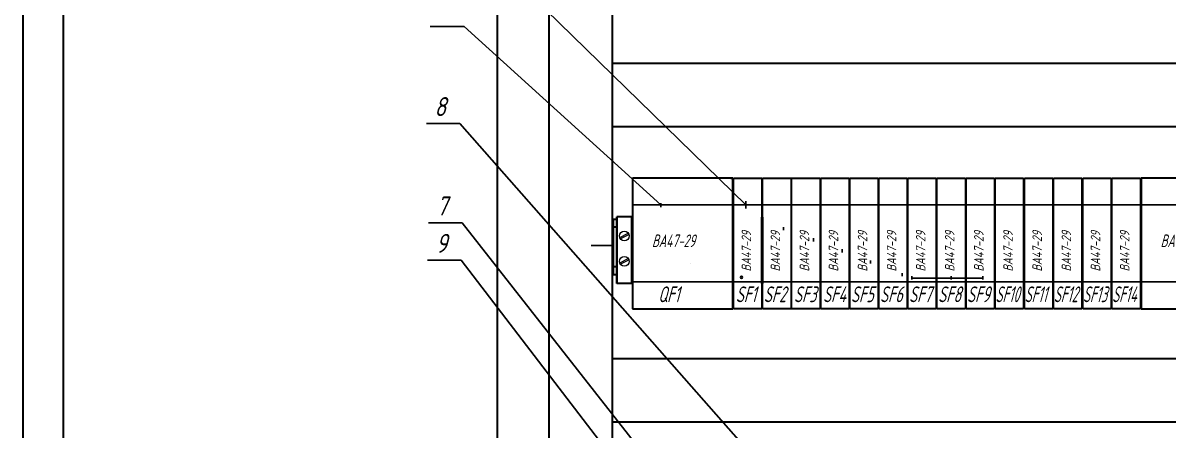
# Model space of a CAD drawing. Header units: millimetres. Extents: x 541 to 3142, y -35 to 600.
# Drawn here: x 1012.3 to 1193.2, y 404.1 to 468.3 of the extents above; entities that cross this region are included whole.
import ezdxf

# ---------------------------------------------------------------- set-up
doc = ezdxf.new("R2010")
doc.units = ezdxf.units.MM
doc.layers.add('ссылки', color=7, linetype='Continuous')
doc.styles.add('GOST тип А', font='GOST_A.TTF', dxfattribs={"oblique": 15})
doc.styles.get("Standard").update_dxf_attribs({"font": 'GOST_A.TTF', "width": 0.8, "oblique": 15, "height": 3})

msp = doc.modelspace()

# ---------------------------------------------------------------- linework, layer by layer
at = {"color": 7, "lineweight": 30}
for p, q in [((1012.2812, 554.697), (1012.2812, 304.697)), ((1018.6307, 554.697), (1018.6307, 304.697)), ((1087.2812, 304.697), (1087.2812, 554.697)), ((1095.4062, 544.947), (1095.4062, 314.447)), ((1105.4062, 535.919), (1105.4062, 324.0339)), ((1105.4062, 461.9761), (1231.6562, 461.9761)), ((1105.4062, 451.9761), (1231.6562, 451.9761)), ((1108.5934, 443.8275), (1108.5934, 423.1772)), ((1124.4378, 443.8275), (1108.5934, 443.8275)), ((1124.1207, 443.8275), (1124.4378, 443.8275)), ((1124.4378, 423.1772), (1124.4378, 443.8275)), ((1124.5627, 423.1772), (1124.5627, 443.8275)), ((1124.5627, 443.8275), (1129.0627, 443.8275)), ((1129.0627, 443.8275), (1129.0627, 423.1772)), ((1129.1531, 423.1772), (1129.1531, 443.8275)), ((1129.1531, 443.8275), (1133.6531, 443.8275)), ((1133.6531, 443.8275), (1133.6531, 423.1772)), ((1133.7435, 423.1772), (1133.7435, 443.8275)), ((1133.7435, 443.8275), (1138.2435, 443.8275)), ((1138.2435, 443.8275), (1138.2435, 423.1772)), ((1138.3339, 423.1772), (1138.3339, 443.8275)), ((1138.3339, 443.8275), (1142.8339, 443.8275)), ((1142.8339, 443.8275), (1142.8339, 423.1772)), ((1142.9243, 423.1772), (1142.9243, 443.8275)), ((1142.9243, 443.8275), (1147.4243, 443.8275)), ((1147.4243, 443.8275), (1147.4243, 423.1772)), ((1147.5147, 423.1772), (1147.5147, 443.8275)), ((1147.5147, 443.8275), (1152.0147, 443.8275)), ((1152.0147, 443.8275), (1152.0147, 423.1772)), ((1152.1051, 423.1772), (1152.1051, 443.8275)), ((1152.1051, 443.8275), (1156.6051, 443.8275)), ((1156.6051, 443.8275), (1156.6051, 423.1772)), ((1156.6955, 423.1772), (1156.6955, 443.8275)), ((1156.6955, 443.8275), (1161.1955, 443.8275)), ((1161.1955, 443.8275), (1161.1955, 423.1772)), ((1161.299, 423.1772), (1161.299, 443.8275)), ((1161.299, 443.8275), (1165.799, 443.8275)), ((1165.799, 443.8275), (1165.799, 423.1772)), ((1165.9079, 423.1772), (1165.9079, 443.8275)), ((1165.9079, 443.8275), (1170.4079, 443.8275)), ((1170.4079, 443.8275), (1170.4079, 423.1772)), ((1170.5167, 423.1772), (1170.5167, 443.8275)), ((1170.5167, 443.8275), (1175.0167, 443.8275)), ((1175.0167, 443.8275), (1175.0167, 423.1772)), ((1175.1255, 423.1772), (1175.1255, 443.8275)), ((1175.1255, 443.8275), (1179.6255, 443.8275)), ((1179.6255, 443.8275), (1179.6255, 423.1772)), ((1179.7343, 423.1772), (1179.7343, 443.8275)), ((1179.7343, 443.8275), (1184.2343, 443.8275)), ((1184.2343, 443.8275), (1184.2343, 423.1772)), ((1184.3432, 423.1772), (1184.3432, 443.8275)), ((1184.3432, 443.8275), (1188.8432, 443.8275)), ((1188.8432, 443.8275), (1188.8432, 423.1772)), ((1188.9502, 443.8275), (1188.9502, 423.1772)), ((1204.7947, 443.8275), (1188.9502, 443.8275)), ((1105.5252, 437.3022), (1105.5252, 428.5522)), ((1106.1017, 437.3022), (1105.5252, 437.3022)), ((1108.5017, 437.6871), (1106.1017, 437.6871)), ((1106.1017, 427.1871), (1106.1017, 437.6871)), ((1106.1017, 427.1871), (1106.1017, 437.6871)), ((1106.1017, 437.6871), (1106.1017, 427.1871)), ((1106.1017, 427.1871), (1106.1017, 437.6871)), ((1106.1017, 427.1871), (1106.1017, 437.6871)), ((1106.1017, 437.6871), (1106.1017, 427.1871)), ((1106.1017, 427.1871), (1106.1017, 437.6871)), ((1106.1017, 427.1871), (1106.1017, 437.6871)), ((1106.1017, 427.1871), (1106.1017, 437.6871)), ((1106.1017, 427.1871), (1106.1017, 437.6871)), ((1106.1017, 437.6871), (1106.1017, 427.1871)), ((1106.1017, 427.1871), (1106.1017, 437.6871)), ((1106.1017, 427.1871), (1106.1017, 437.6871)), ((1106.1017, 437.6871), (1106.1017, 427.1871)), ((1108.5017, 427.1871), (1108.5017, 437.6871)), ((1108.5017, 437.6871), (1108.5017, 427.1871)), ((1108.5017, 427.1871), (1108.5017, 437.6871)), ((1108.5017, 437.6871), (1108.5017, 427.1871)), ((1108.5017, 427.1871), (1108.5017, 437.6871)), ((1108.5017, 427.1871), (1108.5017, 437.6871)), ((1108.5017, 427.1871), (1108.5017, 437.6871)), ((1108.5017, 437.6871), (1108.5017, 427.1871)), ((1108.5017, 427.1871), (1108.5017, 437.6871)), ((1108.5017, 427.1871), (1108.5017, 437.6871)), ((1108.5934, 427.1772), (1108.5934, 437.6772)), ((1124.5466, 437.2353), (1124.4378, 437.2353)), ((1129.0627, 427.1772), (1129.0627, 437.6772)), ((1129.1531, 427.1772), (1129.1531, 437.6772)), ((1129.1531, 437.6772), (1129.1531, 427.1772)), ((1129.1531, 427.1772), (1129.1531, 437.6772)), ((1129.1531, 427.1772), (1129.1531, 437.6772)), ((1129.1531, 427.1772), (1129.1531, 437.6772)), ((1129.1531, 437.6772), (1129.1531, 427.1772)), ((1129.1531, 427.1772), (1129.1531, 437.6772)), ((1129.1531, 427.1772), (1129.1531, 437.6772)), ((1161.299, 437.2353), (1161.1955, 437.2353)), ((1165.9079, 437.2353), (1165.799, 437.2353)), ((1170.5167, 437.2353), (1170.4079, 437.2353)), ((1175.1255, 437.2353), (1175.0167, 437.2353)), ((1179.7343, 437.2353), (1179.6255, 437.2353)), ((1184.3432, 437.2353), (1184.2343, 437.2353)), ((1188.952, 437.2353), (1188.8432, 437.2353)), ((1106.1017, 436.0522), (1105.5252, 436.0522)), ((1124.5466, 435.9853), (1124.4378, 435.9853)), ((1161.299, 435.9853), (1161.1955, 435.9853)), ((1165.9079, 435.9853), (1165.799, 435.9853)), ((1170.5167, 435.9853), (1170.4079, 435.9853)), ((1175.1255, 435.9853), (1175.0167, 435.9853)), ((1179.7343, 435.9853), (1179.6255, 435.9853)), ((1184.3432, 435.9853), (1184.2343, 435.9853)), ((1188.952, 435.9853), (1188.8432, 435.9853)), ((1106.1017, 429.8022), (1105.5252, 429.8022)), ((1124.5466, 429.7353), (1124.4378, 429.7353)), ((1161.299, 429.7353), (1161.1955, 429.7353)), ((1165.9079, 429.7353), (1165.799, 429.7353)), ((1170.5167, 429.7353), (1170.4079, 429.7353)), ((1175.1255, 429.7353), (1175.0167, 429.7353)), ((1179.7343, 429.7353), (1179.6255, 429.7353)), ((1184.3432, 429.7353), (1184.2343, 429.7353)), ((1188.952, 429.7353), (1188.8432, 429.7353)), ((1106.1017, 428.5522), (1105.5252, 428.5522)), ((1108.5017, 427.1871), (1106.1017, 427.1871)), ((1124.5466, 428.4853), (1124.4378, 428.4853)), ((1161.299, 428.4853), (1161.1955, 428.4853)), ((1165.9079, 428.4853), (1165.799, 428.4853)), ((1170.5167, 428.4853), (1170.4079, 428.4853)), ((1175.1255, 428.4853), (1175.0167, 428.4853)), ((1179.7343, 428.4853), (1179.6255, 428.4853)), ((1184.3432, 428.4853), (1184.2343, 428.4853)), ((1188.952, 428.4853), (1188.8432, 428.4853)), ((1108.5934, 423.1772), (1124.4378, 423.1772)), ((1129.0627, 423.1772), (1124.5627, 423.1772)), ((1133.6531, 423.1772), (1129.1531, 423.1772)), ((1138.2435, 423.1772), (1133.7435, 423.1772)), ((1142.8339, 423.1772), (1138.3339, 423.1772)), ((1147.4243, 423.1772), (1142.9243, 423.1772)), ((1152.0147, 423.1772), (1147.5147, 423.1772)), ((1156.6051, 423.1772), (1152.1051, 423.1772)), ((1161.1955, 423.1772), (1156.6955, 423.1772)), ((1165.799, 423.1772), (1161.299, 423.1772)), ((1170.4079, 423.1772), (1165.9079, 423.1772)), ((1175.0167, 423.1772), (1170.5167, 423.1772)), ((1179.6255, 423.1772), (1175.1255, 423.1772)), ((1184.2343, 423.1772), (1179.7343, 423.1772)), ((1188.8432, 423.1772), (1184.3432, 423.1772)), ((1188.9502, 423.1772), (1204.7947, 423.1772)), ((1105.4062, 415.3579), (1231.6562, 415.3579)), ((1105.4062, 415.3579), (1231.6562, 415.3579)), ((1105.4062, 405.3579), (1231.6562, 405.3579)), ((1105.4062, 405.3579), (1231.6562, 405.3579)), ((1105.4062, 405.3579), (1231.6562, 405.3579))]:
    msp.add_line(p, q, dxfattribs=at)
at = {"color": 7}
for p, q in [((1126.521, 439.5775), (1082.4151, 482.5603)), ((1082.007, 467.7279), (1076.623, 467.7279)), ((1113.0934, 439.5775), (1082.007, 467.7279)), ((1081.3266, 452.4537), (1076.0293, 452.4537)), ((1130.054, 397.2435), (1081.3266, 452.4537)), ((1113.0934, 439.5775), (1113.0934, 439.8711)), ((1113.0934, 439.8711), (1113.0934, 439.2274)), ((1126.521, 440.1814), (1126.521, 439.0057)), ((1108.5934, 439.5775), (1113.0934, 439.5775)), ((1124.4378, 439.5775), (1108.5934, 439.5775)), ((1113.0934, 439.5775), (1113.0934, 439.5775)), ((1113.0934, 439.5775), (1113.0934, 439.5775)), ((1124.5953, 439.5775), (1129.0953, 439.5775)), ((1129.1531, 439.5775), (1133.6531, 439.5775)), ((1133.7435, 439.5775), (1138.2435, 439.5775)), ((1138.3339, 439.5775), (1142.8339, 439.5775)), ((1142.9243, 439.5775), (1147.4243, 439.5775)), ((1147.5147, 439.5775), (1152.0147, 439.5775)), ((1152.1051, 439.5775), (1156.6051, 439.5775)), ((1156.6955, 439.5775), (1161.1955, 439.5775)), ((1161.299, 439.5775), (1165.799, 439.5775)), ((1165.9079, 439.5775), (1170.4079, 439.5775)), ((1170.5167, 439.5775), (1175.0167, 439.5775)), ((1175.1255, 439.5775), (1179.6255, 439.5775)), ((1179.7343, 439.5775), (1184.2343, 439.5775)), ((1184.3432, 439.5775), (1188.8432, 439.5775)), ((1204.7947, 439.5775), (1188.9502, 439.5775)), ((1081.6764, 436.7758), (1076.3574, 436.7758)), ((1117.0813, 391.7435), (1081.6764, 436.7758)), ((1132.4745, 436.0873), (1132.4745, 435.5873)), ((1137.2245, 434.3373), (1137.2245, 433.8373)), ((1105.5252, 433.1706), (1102.0517, 433.1706)), ((1141.7245, 432.5873), (1141.7245, 432.0873)), ((1081.5518, 430.878), (1076.2327, 430.878)), ((1107.3663, 397.2115), (1081.5518, 430.878)), ((1146.2245, 430.8373), (1146.2245, 430.3373)), ((1117.8388, 430.4139), (1117.8388, 430.4139)), ((1113.0934, 427.4272), (1108.5934, 427.4272)), ((1108.5934, 427.4272), (1124.4378, 427.4272)), ((1129.062, 427.4272), (1124.562, 427.4272)), ((1133.6531, 427.4272), (1129.1531, 427.4272)), ((1138.2435, 427.4272), (1133.7435, 427.4272)), ((1142.8339, 427.4272), (1138.3339, 427.4272)), ((1147.4243, 427.4272), (1142.9243, 427.4272)), ((1152.0147, 427.4272), (1147.5147, 427.4272)), ((1151.2245, 428.8373), (1151.2245, 428.3373)), ((1156.6051, 427.4272), (1152.1051, 427.4272)), ((1152.7245, 428.3373), (1152.7245, 427.8373)), ((1152.7245, 428.0544), (1163.9745, 428.0544)), ((1161.1955, 427.4272), (1156.6955, 427.4272)), ((1158.9745, 428.3373), (1158.9745, 427.8373)), ((1165.799, 427.4272), (1161.299, 427.4272)), ((1163.9745, 428.3373), (1163.9745, 427.8373)), ((1170.4079, 427.4272), (1165.9079, 427.4272)), ((1175.0167, 427.4272), (1170.5167, 427.4272)), ((1179.6255, 427.4272), (1175.1255, 427.4272)), ((1184.2343, 427.4272), (1179.7343, 427.4272)), ((1188.8432, 427.4272), (1184.3432, 427.4272)), ((1188.9502, 427.4272), (1204.7947, 427.4272))]:
    msp.add_line(p, q, dxfattribs=at)
at = {"color": 7, "linetype": 'Continuous', "lineweight": 0}
for p, q in [((1106.5828, 434.444), (1107.9287, 435.1146)), ((1106.6747, 434.2595), (1108.0206, 434.9301)), ((1106.5828, 430.444), (1107.9287, 431.1146)), ((1106.6747, 430.2595), (1108.0206, 430.9301))]:
    msp.add_line(p, q, dxfattribs=at)
for centre in [(1107.3017, 434.6871), (1107.3017, 430.6871)]:
    msp.add_circle(centre, 0.7589, dxfattribs=at)
at = {"color": 7}
msp.add_circle((1125.8248, 428.1682), 0.1635, dxfattribs=at)

# ---------------------------------------------------------------- texts
at = {"color": 7, "oblique": 15, "width": 0.8}
for p in [(1111.668, 432.9272), (1192.0249, 432.9272)]:
    msp.add_text('ВA47-29', height=2, dxfattribs=at).set_placement(p)
at = {"color": 7, "lineweight": 0, "style": 'GOST тип А', "oblique": 15}
for p in [(1127.3394, 429.0726), (1131.9297, 429.0726), (1136.5201, 429.0726), (1141.1105, 429.0726), (1145.7009, 429.0726), (1150.2913, 429.0726), (1154.8817, 429.0726), (1159.4721, 429.0726), (1164.0757, 429.0726), (1168.6845, 429.0726), (1173.2933, 429.0726), (1177.9021, 429.0726), (1182.5109, 429.0726), (1187.1198, 429.0726)]:
    msp.add_text('ВА47-29', height=1.5, rotation=90, dxfattribs=at).set_placement(p)
at = {"color": 7, "style": 'GOST тип А', "oblique": 15}
for s, width, p in [('QF1', 0.8, (1112.652, 424.2361)), ('SF1', 0.8, (1124.9117, 424.2361)), ('SF2', 0.8, (1129.3268, 424.2361)), ('SF3', 0.8, (1134.0925, 424.2361)), ('SF4', 0.8, (1138.6829, 424.2361)), ('SF5', 0.8, (1143.0979, 424.2361)), ('SF6', 0.8, (1147.6883, 424.2361)), ('SF7', 0.8, (1152.2787, 424.2361)), ('SF8', 0.8, (1156.8691, 424.2361)), ('SF9', 0.8, (1161.4288, 424.2361)), ('SF10', 0.7, (1165.9247, 424.2361)), ('SF11', 0.7, (1170.5335, 424.2361)), ('SF12', 0.7, (1175.1423, 424.2361)), ('SF13', 0.7, (1179.7511, 424.2361)), ('SF14', 0.7, (1184.36, 424.2361))]:
    msp.add_text(s, height=2.5, dxfattribs=dict(at, width=width)).set_placement(p)
at = {"layer": 'ссылки', "color": 7, "oblique": 15}
for s, p in [('8', (1077.3047, 453.6031)), ('7', (1077.6545, 437.9252)), ('9', (1077.5299, 432.0274))]:
    msp.add_text(s, height=3, dxfattribs=at).set_placement(p)

doc.saveas('drawing.dxf')
